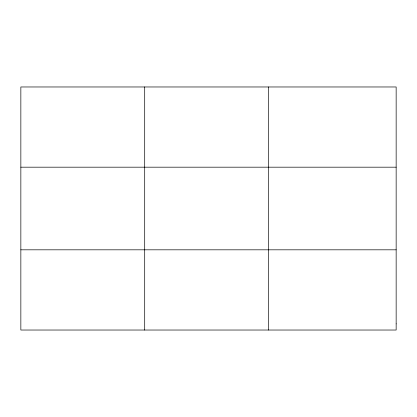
<?xml version="1.0" encoding="UTF-8"?>
<svg xmlns="http://www.w3.org/2000/svg" width="417" height="417" viewBox="0 0 417 417"><rect width="100%" height="100%" fill="white"/><g stroke="black" fill="none" stroke-linecap="round" stroke-linejoin="round"><path stroke-width="0.63" d="M144.699 86.971L144.699 330.029M268.548 86.971L268.548 330.029M20.85 167.181L396.15 167.181M20.85 249.819L396.15 249.819M396.15 323.858L396.15 330.029L20.85 330.029L20.85 86.971L396.15 86.971L396.15 323.858"/></g></svg>
